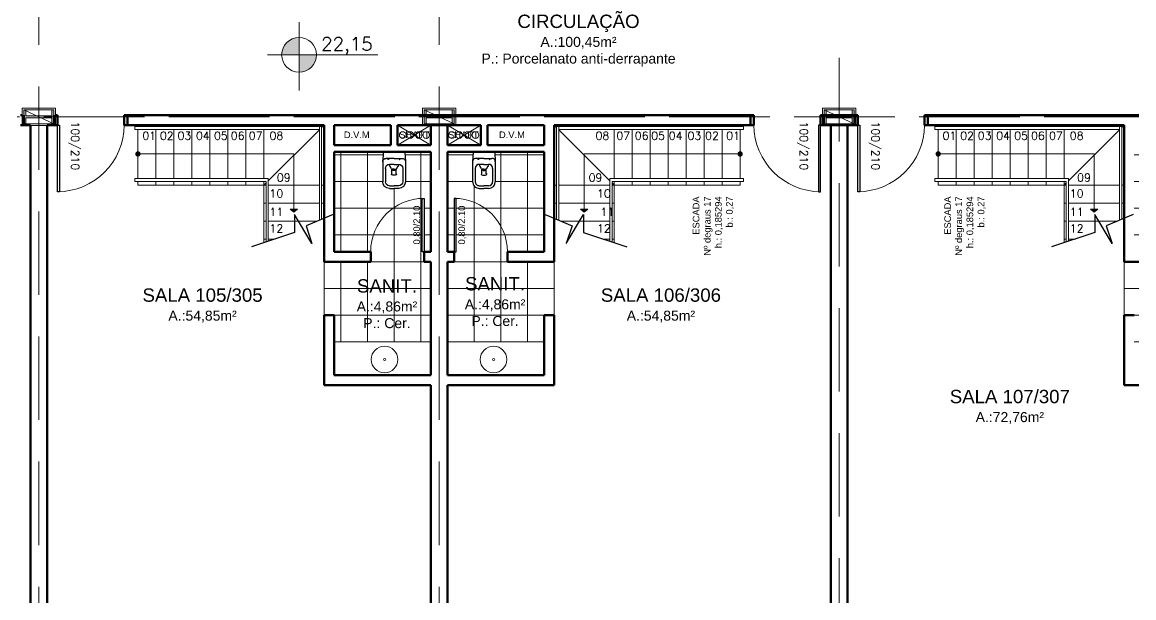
# Model space of a CAD drawing. Header units: millimetres. Extents: x 705 to 840, y 133 to 501.
# Drawn here: x 740.94 to 757.61, y 142.01 to 150.64 of the extents above; entities that cross this region are included whole.
import ezdxf

# ---------------------------------------------------------------- set-up
doc = ezdxf.new("R2010")
doc.units = ezdxf.units.MM
doc.header["$LTSCALE"] = 10
doc.linetypes.add('DASHDOT', pattern=[25.4, 12.7, -6.35, 0, -6.35])
doc.linetypes.add('DASHED2', pattern=[0.375, 0.25, -0.125])
for name, color, linetype, lineweight in [('cinza 03', 252, 'Continuous', 13), ('COTA', 90, 'Continuous', 9), ('HID', 16, 'Continuous', 20), ('linha estutura', 252, 'Continuous', 13), ('PAREDES', 50, 'Continuous', 50), ('PAREDES 2', 50, 'Continuous', 50), ('Pilares', 16, 'Continuous', 20), ('pn 02', 16, 'Continuous', 20), ('PN-01', 90, 'Continuous', 13), ('PN-03', 180, 'Continuous', 30), ('texto', 16, 'Continuous', 20)]:
    doc.layers.add(name, color=color, linetype=linetype, lineweight=lineweight)
doc.styles.get("Standard").update_dxf_attribs({"font": 'simplex.shx'})
pattern_1 = [(0, (748.9159, 145.85208), (0, 0.4), []), (90, (748.9159, 145.85208), (-0.4, 2e-17), [])]

# ---------------------------------------------------------------- blocks, each defined once
blk = doc.blocks.new('VASO')
at = {"layer": 'PN-03', "color": 0}
for p, q in [((-0.513, -0.061), (-0.513, 0.098)), ((-0.508, 0.103), (-0.363, 0.109)), ((-0.413, -0.061), (-0.413, 0.059)), ((-0.363, 0.109), (-0.063, 0.109)), ((-0.323, -0.061), (-0.323, 0.009)), ((-0.299, 0.004), (-0.299, 0.011)), ((-0.255, -0.024), (-0.299, 0.004)), ((-0.263, 0.069), (-0.063, 0.069)), ((-0.003, 0.009), (-0.003, -0.061)), ((0.037, 0.009), (0.037, -0.061)), ((-0.513, -0.061), (-0.513, -0.219)), ((-0.413, -0.061), (-0.413, -0.181)), ((-0.323, -0.061), (-0.323, -0.131)), ((-0.255, -0.097), (-0.299, -0.125)), ((-0.299, -0.125), (-0.299, -0.132)), ((-0.253, -0.061), (-0.253, -0.031)), ((-0.238, -0.042), (-0.253, -0.041)), ((-0.253, -0.061), (-0.253, -0.09)), ((-0.238, -0.079), (-0.253, -0.08)), ((-0.183, -0.026), (-0.248, -0.026)), ((-0.183, -0.095), (-0.248, -0.095)), ((-0.003, -0.131), (-0.003, -0.061)), ((0.037, -0.131), (0.037, -0.061)), ((-0.508, -0.224), (-0.363, -0.231)), ((-0.363, -0.231), (-0.063, -0.231)), ((-0.263, -0.191), (-0.063, -0.191))]:
    blk.add_line(p, q, dxfattribs=at)
for points in [[(-0.402, 0.03, 0.139889), (-0.404, 0.03, 0.107118), (-0.405, 0.028, 0.079812), (-0.406, 0.026, 0.067459), (-0.406, 0.024, 0.067459), (-0.406, 0.021, 0.079812), (-0.405, 0.019, 0.107118), (-0.404, 0.018, 0.139889), (-0.402, 0.017, 0.139889), (-0.4, 0.018, 0.107118), (-0.399, 0.019, 0.079812), (-0.398, 0.021, 0.067459), (-0.398, 0.024, 0.067459), (-0.398, 0.026, 0.079812), (-0.399, 0.028, 0.107118), (-0.4, 0.03, 0.139889)], [(-0.402, -0.151, -0.139889), (-0.404, -0.151, -0.107118), (-0.405, -0.149, -0.079812), (-0.406, -0.147, -0.067459), (-0.406, -0.145, -0.067459), (-0.406, -0.142, -0.079812), (-0.405, -0.14, -0.107118), (-0.404, -0.139, -0.139889), (-0.402, -0.138, -0.139889), (-0.4, -0.139, -0.107118), (-0.399, -0.14, -0.079812), (-0.398, -0.142, -0.067459), (-0.398, -0.145, -0.067459), (-0.398, -0.147, -0.079812), (-0.399, -0.149, -0.107118), (-0.4, -0.151, -0.139889)]]:
    blk.add_lwpolyline(points, format="xyb", close=True, dxfattribs=at)
for centre, radius, start, end in [((-0.508, 0.098), 0.005, 92.5269, 180), ((-0.363, 0.059), 0.05, 90, 180), ((-0.263, 0.009), 0.06, 90, 180), ((-0.063, 0.009), 0.1, 0, 90), ((-0.063, 0.009), 0.06, 0, 90), ((-0.263, -0.131), 0.06, 180, 270), ((-0.248, -0.031), 0.005, 90, 180), ((-0.248, -0.09), 0.005, 180, 270), ((-0.239, -0.049), 0.0067, 14.1141, 81.8789), ((-0.239, -0.072), 0.0067, 278.1211, 345.8859), ((-0.284, -0.065), 0.055, 4.685, 19.1599), ((-0.284, -0.056), 0.055, 340.8401, 355.315), ((-0.185, 0.009), 0.0347, 272.8237, 292.69), ((-0.185, -0.13), 0.0347, 67.31, 87.1763), ((-0.169, -0.028), 0.005, 13.9425, 112.69), ((-0.169, -0.093), 0.005, 247.31, 346.0575), ((-0.275, -0.062), 0.116, 0.9159, 18.0203), ((-0.275, -0.059), 0.116, 341.9797, 359.0841), ((-0.063, -0.131), 0.06, 270, 0), ((-0.063, -0.131), 0.1, 270, 0), ((-0.508, -0.219), 0.005, 180, 267.4731), ((-0.363, -0.181), 0.05, 180, 270)]:
    blk.add_arc(centre, radius, start, end, dxfattribs=at)

msp = doc.modelspace()

# ---------------------------------------------------------------- hatches: boundary and pattern name
at = {"layer": 'cinza 03'}
h = msp.add_hatch(color=256, dxfattribs=at)
h.paths.add_polyline_path([(745.092, 150.416, 0.414214), (744.83, 150.155), (745.092, 150.155)])
h.paths.add_polyline_path([(745.092, 149.893, 0.414214), (745.353, 150.155), (745.092, 150.155)])
h = msp.add_hatch(dxfattribs=at)
h.set_pattern_fill('_USER', color=256, scale=0.4, style=0, double=1, pattern_type=0)
h.set_pattern_definition(pattern_1)
h.paths.add_polyline_path([(747.066, 147.052), (746.966, 147.052), (746.966, 147.202), (746.936, 147.202), (746.936, 148.002, 0.40327), (746.166, 147.202), (746.166, 147.052), (745.466, 147.052), (745.466, 146.252), (745.616, 146.252), (745.616, 145.852), (747.066, 145.852)])
h.paths.add_polyline_path([(747.066, 148.702), (746.679, 148.702), (746.686, 148.556, -0.022055), (746.686, 148.552), (746.686, 148.252, -0.414214), (746.586, 148.152), (746.516, 148.152), (746.446, 148.152, -0.414214), (746.346, 148.252), (746.346, 148.552, -0.022055), (746.346, 148.556), (746.353, 148.702), (745.616, 148.702), (745.616, 147.202), (746.166, 147.202, -0.40327), (746.936, 148.002), (746.936, 148.002), (746.966, 148.002), (746.966, 147.202), (747.066, 147.202)])
h.paths.add_polyline_path([(745.907, 146.701), (746.913, 146.701), (746.913, 146.035), (745.907, 146.035)], flags=24)
h.paths.add_polyline_path([(746.781, 147.298), (746.781, 147.918), (746.952, 147.918), (746.952, 147.298)], flags=25)
h = msp.add_hatch(dxfattribs=at)
h.set_pattern_fill('_USER', color=256, scale=0.4, style=0, double=1, pattern_type=0)
h.set_pattern_definition(pattern_1)
h.paths.add_polyline_path([(748.766, 148.702), (748.029, 148.702), (748.036, 148.556, -0.022055), (748.036, 148.552), (748.036, 148.252, -0.414214), (747.936, 148.152), (747.866, 148.152), (747.796, 148.152, -0.414214), (747.696, 148.252), (747.696, 148.552, -0.022055), (747.696, 148.556), (747.703, 148.702), (747.316, 148.702), (747.316, 147.202), (747.416, 147.202), (747.416, 148.002), (747.446, 148.002), (747.446, 148.002, -0.40327), (748.216, 147.202), (748.766, 147.202)])
h.paths.add_polyline_path([(747.446, 148.002), (747.446, 147.202), (747.416, 147.202), (747.416, 147.052), (747.316, 147.052), (747.316, 145.852), (748.766, 145.852), (748.766, 146.252), (748.916, 146.252), (748.916, 147.052), (748.216, 147.052), (748.216, 147.202, 0.40327)])
h.paths.add_polyline_path([(747.528, 146.701), (748.533, 146.701), (748.533, 146.035), (747.528, 146.035)], flags=24)
h.paths.add_polyline_path([(747.456, 147.298), (747.456, 147.918), (747.628, 147.918), (747.628, 147.298)], flags=25)
h = msp.add_hatch(dxfattribs=at)
h.set_pattern_fill('_USER', color=256, scale=0.4, style=0, double=1, pattern_type=0)
h.set_pattern_definition([(0, (760.9159, 145.85208), (0, 0.4), []), (90, (760.9159, 145.85208), (-0.4, 2e-17), [])])
h.paths.add_polyline_path([(759.066, 147.052), (758.966, 147.052), (758.966, 147.202), (758.936, 147.202), (758.936, 148.002, 0.40327), (758.166, 147.202), (758.166, 147.052), (757.466, 147.052), (757.466, 146.252), (757.616, 146.252), (757.616, 145.852), (759.066, 145.852)])
h.paths.add_polyline_path([(759.066, 148.702), (758.679, 148.702), (758.686, 148.556, -0.022055), (758.686, 148.552), (758.686, 148.252, -0.414214), (758.586, 148.152), (758.516, 148.152), (758.446, 148.152, -0.414214), (758.346, 148.252), (758.346, 148.552, -0.022055), (758.346, 148.556), (758.353, 148.702), (757.616, 148.702), (757.616, 147.202), (758.166, 147.202, -0.40327), (758.936, 148.002), (758.936, 148.002), (758.966, 148.002), (758.966, 147.202), (759.066, 147.202)])
h.paths.add_polyline_path([(757.907, 146.701), (758.913, 146.701), (758.913, 146.035), (757.907, 146.035)], flags=24)
h.paths.add_polyline_path([(758.781, 147.298), (758.781, 147.918), (758.952, 147.918), (758.952, 147.298)], flags=25)
at = {"layer": 'Pilares'}
for points in [[(740.966, 149.332), (740.966, 149.122), (740.996, 149.122), (740.996, 149.212), (741.386, 149.212), (741.386, 149.122), (741.416, 149.122), (741.416, 149.332), (741.386, 149.332), (741.386, 149.242), (740.996, 149.242), (740.996, 149.332)], [(746.966, 149.332), (746.966, 149.122), (746.996, 149.122), (746.996, 149.212), (747.386, 149.212), (747.386, 149.122), (747.416, 149.122), (747.416, 149.332), (747.386, 149.332), (747.386, 149.242), (746.996, 149.242), (746.996, 149.332)], [(752.966, 149.332), (752.966, 149.122), (752.996, 149.122), (752.996, 149.212), (753.386, 149.212), (753.386, 149.122), (753.416, 149.122), (753.416, 149.332), (753.386, 149.332), (753.386, 149.242), (752.996, 149.242), (752.996, 149.332)]]:
    msp.add_hatch(color=256, dxfattribs=at).paths.add_polyline_path(points)
at = {"layer": 'PN-01'}
for points in [[(745.013, 147.797), (744.958, 147.839), (745.068, 147.839)], [(749.369, 147.797), (749.424, 147.839), (749.313, 147.839)], [(757.013, 147.797), (756.958, 147.839), (757.068, 147.839)]]:
    msp.add_hatch(color=256, dxfattribs=at).paths.add_polyline_path(points)

# ---------------------------------------------------------------- linework, layer by layer
at = {"layer": 'cinza 03'}
for p, q in [((747.066, 148.802), (746.566, 149.102)), ((746.566, 148.802), (747.066, 149.102)), ((747.316, 148.802), (747.816, 149.102)), ((747.816, 148.802), (747.316, 149.102)), ((745.466, 147.052), (745.466, 146.252)), ((748.916, 147.052), (748.916, 146.252)), ((757.466, 147.052), (757.466, 146.252))]:
    msp.add_line(p, q, dxfattribs=at)
for centre in [(746.646, 148.952), (746.76, 148.952), (746.889, 148.952), (746.997, 148.952), (747.385, 148.952), (747.492, 148.952), (747.622, 148.952), (747.736, 148.952)]:
    msp.add_circle(centre, 0.05, dxfattribs=at)
for centre, radius, start, end in [((741.469, 149.102), 1, 270, 0), ((752.913, 149.102), 1, 180, 270), ((753.469, 149.102), 1, 270, 0), ((746.966, 147.202), 0.8, 90, 180), ((747.416, 147.202), 0.8, 360, 90)]:
    msp.add_arc(centre, radius, start, end, dxfattribs=at)
at = {"layer": 'COTA'}
for p, q in [((745.092, 150.642), (745.092, 149.617)), ((744.617, 150.155), (746.271, 150.155))]:
    msp.add_line(p, q, dxfattribs=at)
msp.add_circle((745.092, 150.155), 0.261, dxfattribs=at)
at = {"layer": 'HID'}
for p, q in [((747.066, 145.852), (745.616, 145.852)), ((747.316, 145.852), (748.766, 145.852))]:
    msp.add_line(p, q, dxfattribs=at)
for centre, radius in [((746.374, 145.585), 0.2), ((748.008, 145.585), 0.2), ((746.374, 145.585), 0.0172), ((748.008, 145.585), 0.0172)]:
    msp.add_circle(centre, radius, dxfattribs=at)
at = {"layer": 'linha estutura', "linetype": 'DASHED2', "ltscale": 0.5}
for p, q in [((741.191, 135.303), (741.191, 164.456)), ((741.191, 135.303), (741.191, 164.456)), ((747.191, 135.303), (747.191, 164.456)), ((747.191, 135.303), (747.191, 164.456)), ((753.191, 133.857), (753.191, 164.456)), ((705.901, 149.227), (792.731, 149.227)), ((724.39, 149.227), (771.017, 149.227))]:
    msp.add_line(p, q, dxfattribs=at)
at = {"layer": 'PAREDES'}
for p, q in [((740.963, 149.252), (740.963, 149.102)), ((741.419, 149.252), (741.419, 149.102)), ((741.469, 149.252), (741.469, 149.102)), ((742.469, 149.252), (742.469, 149.102)), ((742.519, 149.252), (742.519, 149.102)), ((751.863, 149.252), (751.863, 149.102)), ((751.913, 149.252), (751.913, 149.102)), ((752.913, 149.252), (752.913, 149.102)), ((752.963, 149.252), (752.963, 149.102)), ((753.419, 149.252), (753.419, 149.102)), ((753.469, 149.252), (753.469, 149.102)), ((754.469, 149.252), (754.469, 149.102)), ((754.519, 149.252), (754.519, 149.102))]:
    msp.add_line(p, q, dxfattribs=at)
at = {"layer": 'PAREDES 2'}
for p, q in [((740.913, 149.252), (740.941, 149.252)), ((741.441, 149.252), (741.469, 149.252)), ((742.519, 149.252), (742.469, 149.252)), ((742.469, 149.252), (751.913, 149.252)), ((751.863, 149.252), (751.913, 149.252)), ((752.913, 149.252), (753.469, 149.252)), ((754.519, 149.252), (754.469, 149.252)), ((754.469, 149.252), (760.819, 149.252)), ((740.913, 149.102), (741.066, 149.102)), ((740.966, 149.102), (741.066, 149.102)), ((741.066, 149.102), (741.066, 138.249)), ((741.316, 149.102), (741.316, 138.249)), ((741.316, 149.102), (741.469, 149.102)), ((742.469, 149.102), (745.466, 149.102)), ((745.466, 147.052), (745.466, 149.102)), ((745.616, 148.802), (745.616, 149.102)), ((745.616, 149.102), (746.466, 149.102)), ((746.466, 149.102), (745.916, 149.102)), ((746.466, 148.802), (746.466, 149.102)), ((746.566, 148.802), (746.566, 149.102)), ((746.566, 149.102), (747.816, 149.102)), ((747.066, 149.102), (747.066, 148.802)), ((747.316, 149.102), (747.316, 148.802)), ((747.816, 148.802), (747.816, 149.102)), ((747.916, 149.102), (748.466, 149.102)), ((747.916, 149.102), (748.766, 149.102)), ((747.916, 148.802), (747.916, 149.102)), ((747.916, 149.102), (748.766, 149.102)), ((748.766, 148.802), (748.766, 149.102)), ((748.916, 147.052), (748.916, 149.102)), ((748.916, 149.102), (751.913, 149.102)), ((752.913, 149.102), (753.469, 149.102)), ((753.066, 138.477), (753.066, 149.102)), ((753.316, 138.477), (753.316, 149.102)), ((754.469, 149.102), (757.466, 149.102)), ((757.466, 147.052), (757.466, 149.102)), ((746.466, 148.802), (745.616, 148.802)), ((745.616, 147.202), (745.616, 148.702)), ((747.066, 148.702), (745.616, 148.702)), ((747.066, 148.802), (746.566, 148.802)), ((747.066, 148.702), (747.066, 147.202)), ((747.316, 148.802), (747.816, 148.802)), ((747.316, 148.702), (748.766, 148.702)), ((747.316, 148.702), (747.316, 147.202)), ((747.916, 148.802), (748.766, 148.802)), ((748.766, 147.202), (748.766, 148.702)), ((746.166, 147.202), (745.616, 147.202)), ((746.166, 147.052), (746.166, 147.202)), ((747.066, 147.202), (746.966, 147.202)), ((746.966, 147.052), (746.966, 147.202)), ((747.316, 147.202), (747.416, 147.202)), ((747.416, 147.052), (747.416, 147.202)), ((748.216, 147.052), (748.216, 147.202)), ((748.216, 147.202), (748.766, 147.202)), ((746.166, 147.052), (745.466, 147.052)), ((746.966, 147.052), (747.066, 147.052)), ((747.066, 147.052), (747.066, 145.352)), ((747.416, 147.052), (747.316, 147.052)), ((747.316, 147.052), (747.316, 145.352)), ((748.216, 147.052), (748.916, 147.052)), ((758.166, 147.052), (757.466, 147.052)), ((745.466, 146.252), (745.466, 145.202)), ((745.616, 146.252), (745.466, 146.252)), ((745.616, 146.252), (745.616, 145.352)), ((748.766, 146.252), (748.766, 145.352)), ((748.766, 146.252), (748.916, 146.252)), ((748.916, 146.252), (748.916, 145.202)), ((757.466, 146.252), (757.466, 145.202)), ((757.616, 146.252), (757.466, 146.252)), ((747.066, 145.352), (745.616, 145.352)), ((747.316, 145.352), (748.766, 145.352)), ((747.066, 145.202), (745.466, 145.202)), ((747.066, 145.202), (747.066, 141.357)), ((747.316, 145.202), (748.916, 145.202)), ((747.316, 145.202), (747.316, 141.357)), ((759.066, 145.202), (757.466, 145.202))]:
    msp.add_line(p, q, dxfattribs=at)
at = {"layer": 'Pilares'}
for p, q in [((740.941, 149.357), (740.941, 149.097)), ((740.941, 149.357), (741.441, 149.357)), ((741.441, 149.357), (741.441, 149.097)), ((746.941, 149.357), (746.941, 149.097)), ((746.941, 149.357), (747.441, 149.357)), ((747.441, 149.357), (747.441, 149.097)), ((752.941, 149.357), (752.941, 149.097)), ((752.941, 149.357), (753.441, 149.357)), ((753.441, 149.357), (753.441, 149.097)), ((740.966, 149.332), (741.416, 149.332)), ((741.416, 149.122), (740.966, 149.332)), ((746.966, 149.332), (747.416, 149.332)), ((747.416, 149.122), (746.966, 149.332)), ((752.966, 149.332), (753.416, 149.332)), ((753.416, 149.122), (752.966, 149.332)), ((740.941, 149.097), (741.441, 149.097)), ((740.966, 149.122), (741.416, 149.122)), ((746.941, 149.097), (747.441, 149.097)), ((746.966, 149.122), (747.416, 149.122)), ((752.941, 149.097), (753.441, 149.097)), ((752.966, 149.122), (753.416, 149.122))]:
    msp.add_line(p, q, dxfattribs=at)
at = {"layer": 'Pilares', "linetype": 'Continuous'}
for p, q in [((740.996, 149.242), (740.996, 149.332)), ((740.996, 149.242), (741.386, 149.242)), ((740.996, 149.122), (740.996, 149.212)), ((740.996, 149.212), (741.386, 149.212)), ((741.386, 149.242), (741.386, 149.332)), ((741.386, 149.122), (741.386, 149.212)), ((746.996, 149.242), (746.996, 149.332)), ((746.996, 149.242), (747.386, 149.242)), ((746.996, 149.122), (746.996, 149.212)), ((746.996, 149.212), (747.386, 149.212)), ((747.386, 149.242), (747.386, 149.332)), ((747.386, 149.122), (747.386, 149.212)), ((752.996, 149.242), (752.996, 149.332)), ((752.996, 149.242), (753.386, 149.242)), ((752.996, 149.122), (752.996, 149.212)), ((752.996, 149.212), (753.386, 149.212)), ((753.386, 149.242), (753.386, 149.332)), ((753.386, 149.122), (753.386, 149.212))]:
    msp.add_line(p, q, dxfattribs=at)
for points in [[(740.996, 149.332), (740.966, 149.332), (740.966, 149.122), (740.996, 149.122)], [(741.386, 149.122), (741.416, 149.122), (741.416, 149.332), (741.386, 149.332)], [(746.996, 149.332), (746.966, 149.332), (746.966, 149.122), (746.996, 149.122)], [(747.386, 149.122), (747.416, 149.122), (747.416, 149.332), (747.386, 149.332)], [(752.996, 149.332), (752.966, 149.332), (752.966, 149.122), (752.996, 149.122)], [(753.386, 149.122), (753.416, 149.122), (753.416, 149.332), (753.386, 149.332)]]:
    msp.add_lwpolyline(points, dxfattribs=at)
at = {"layer": 'pn 02'}
for p, q in [((742.676, 149.08), (742.676, 149.102)), ((742.676, 148.302), (742.676, 149.033)), ((742.946, 149.08), (742.946, 149.102)), ((742.946, 148.302), (742.946, 149.033)), ((743.216, 149.08), (743.216, 149.102)), ((743.216, 148.302), (743.216, 149.033)), ((743.486, 149.08), (743.486, 149.102)), ((743.486, 148.302), (743.486, 149.033)), ((743.756, 149.08), (743.756, 149.102)), ((743.756, 148.302), (743.756, 149.033)), ((744.026, 149.08), (744.026, 149.102)), ((744.026, 148.302), (744.026, 149.033)), ((744.296, 149.08), (744.296, 149.102)), ((744.296, 148.302), (744.296, 149.033)), ((744.566, 149.08), (744.566, 149.102)), ((744.566, 148.302), (744.566, 149.033)), ((744.63, 148.266), (745.396, 149.032)), ((745.43, 149.066), (745.466, 149.102)), ((748.952, 149.066), (748.916, 149.102)), ((749.752, 148.266), (748.986, 149.032)), ((749.816, 149.08), (749.816, 149.102)), ((749.816, 148.302), (749.816, 149.033)), ((750.086, 149.08), (750.086, 149.102)), ((750.086, 148.302), (750.086, 149.033)), ((750.356, 149.08), (750.356, 149.102)), ((750.356, 148.302), (750.356, 149.033)), ((750.626, 149.08), (750.626, 149.102)), ((750.626, 148.302), (750.626, 149.033)), ((750.896, 149.08), (750.896, 149.102)), ((750.896, 148.302), (750.896, 149.033)), ((751.166, 149.08), (751.166, 149.102)), ((751.166, 148.302), (751.166, 149.033)), ((751.436, 149.08), (751.436, 149.102)), ((751.436, 148.302), (751.436, 149.033)), ((751.706, 149.08), (751.706, 149.102)), ((751.706, 148.302), (751.706, 149.033)), ((754.676, 149.08), (754.676, 149.102)), ((754.676, 148.302), (754.676, 149.033)), ((754.946, 149.08), (754.946, 149.102)), ((754.946, 148.302), (754.946, 149.033)), ((755.216, 149.08), (755.216, 149.102)), ((755.216, 148.302), (755.216, 149.033)), ((755.486, 149.08), (755.486, 149.102)), ((755.486, 148.302), (755.486, 149.033)), ((755.756, 149.08), (755.756, 149.102)), ((755.756, 148.302), (755.756, 149.033)), ((756.026, 149.08), (756.026, 149.102)), ((756.026, 148.302), (756.026, 149.033)), ((756.296, 149.08), (756.296, 149.102)), ((756.296, 148.302), (756.296, 149.033)), ((756.566, 149.08), (756.566, 149.102)), ((756.566, 148.302), (756.566, 149.033)), ((756.63, 148.266), (757.396, 149.032)), ((757.43, 149.066), (757.466, 149.102)), ((742.676, 148.202), (742.676, 148.255)), ((742.676, 148.202), (744.566, 148.202)), ((742.946, 148.202), (742.946, 148.255)), ((743.216, 148.202), (743.216, 148.255)), ((743.486, 148.202), (743.486, 148.255)), ((743.756, 148.202), (743.756, 148.255)), ((744.026, 148.202), (744.026, 148.255)), ((744.296, 148.202), (744.296, 148.255)), ((744.566, 148.202), (744.566, 148.255)), ((744.566, 148.202), (744.597, 148.233)), ((744.566, 148.202), (744.597, 148.202)), ((744.566, 148.202), (744.566, 147.337)), ((744.63, 148.202), (745.396, 148.202)), ((745.43, 148.202), (745.466, 148.202)), ((748.952, 148.202), (748.916, 148.202)), ((749.752, 148.202), (748.986, 148.202)), ((749.816, 148.202), (749.785, 148.233)), ((749.816, 148.202), (749.785, 148.202)), ((749.816, 148.202), (749.816, 148.255)), ((751.706, 148.202), (749.816, 148.202)), ((749.816, 148.202), (749.816, 147.337)), ((750.086, 148.202), (750.086, 148.255)), ((750.356, 148.202), (750.356, 148.255)), ((750.626, 148.202), (750.626, 148.255)), ((750.896, 148.202), (750.896, 148.255)), ((751.166, 148.202), (751.166, 148.255)), ((751.436, 148.202), (751.436, 148.255)), ((751.706, 148.202), (751.706, 148.255)), ((754.676, 148.202), (754.676, 148.255)), ((754.676, 148.202), (756.566, 148.202)), ((754.946, 148.202), (754.946, 148.255)), ((755.216, 148.202), (755.216, 148.255)), ((755.486, 148.202), (755.486, 148.255)), ((755.756, 148.202), (755.756, 148.255)), ((756.026, 148.202), (756.026, 148.255)), ((756.296, 148.202), (756.296, 148.255)), ((756.566, 148.202), (756.566, 148.255)), ((756.566, 148.202), (756.597, 148.233)), ((756.566, 148.202), (756.597, 148.202)), ((756.566, 148.202), (756.566, 147.337)), ((756.63, 148.202), (757.396, 148.202)), ((757.43, 148.202), (757.466, 148.202)), ((744.566, 147.932), (744.597, 147.932)), ((744.63, 147.932), (745.396, 147.932)), ((745.43, 147.932), (745.466, 147.932)), ((748.952, 147.932), (748.916, 147.932)), ((749.752, 147.932), (748.986, 147.932)), ((749.816, 147.932), (749.785, 147.932)), ((756.566, 147.932), (756.597, 147.932)), ((756.63, 147.932), (757.396, 147.932)), ((757.43, 147.932), (757.466, 147.932)), ((744.566, 147.662), (744.597, 147.662)), ((744.63, 147.662), (745.367, 147.662)), ((749.752, 147.662), (749.015, 147.662)), ((749.816, 147.662), (749.785, 147.662)), ((756.566, 147.662), (756.597, 147.662)), ((756.63, 147.662), (757.367, 147.662)), ((744.566, 147.392), (744.597, 147.392)), ((744.63, 147.392), (744.733, 147.392)), ((745.241, 147.392), (745.26, 147.392)), ((749.141, 147.392), (749.122, 147.392)), ((749.752, 147.392), (749.649, 147.392)), ((749.816, 147.392), (749.785, 147.392)), ((756.566, 147.392), (756.597, 147.392)), ((756.63, 147.392), (756.733, 147.392)), ((757.241, 147.392), (757.26, 147.392))]:
    msp.add_line(p, q, dxfattribs=at)
for points in [[(745.396, 149.08), (742.627, 149.08), (742.627, 149.033), (745.396, 149.033)], [(748.986, 149.08), (751.755, 149.08), (751.755, 149.033), (748.986, 149.033)], [(757.396, 149.08), (754.627, 149.08), (754.627, 149.033), (757.396, 149.033)]]:
    msp.add_lwpolyline(points, close=True, dxfattribs=at)
for points in [[(745.43, 147.688), (745.43, 149.08), (745.396, 149.08)], [(745.396, 149.033), (745.396, 147.674)], [(748.952, 147.688), (748.952, 149.08), (748.986, 149.08)], [(748.986, 149.033), (748.986, 147.674)], [(757.43, 147.688), (757.43, 149.08), (757.396, 149.08)], [(757.396, 149.033), (757.396, 147.674)], [(744.597, 148.302), (742.627, 148.302), (742.627, 148.255), (744.597, 148.255)], [(744.63, 147.358), (744.63, 148.302), (744.597, 148.302)], [(744.597, 148.255), (744.597, 147.347)], [(749.752, 147.358), (749.752, 148.302), (749.785, 148.302)], [(749.785, 148.302), (751.755, 148.302), (751.755, 148.255), (749.785, 148.255)], [(749.785, 148.255), (749.785, 147.347)], [(756.597, 148.302), (754.627, 148.302), (754.627, 148.255), (756.597, 148.255)], [(756.63, 147.358), (756.63, 148.302), (756.597, 148.302)], [(756.597, 148.255), (756.597, 147.347)]]:
    msp.add_lwpolyline(points, dxfattribs=at)
at = {"layer": 'PN-01'}
for p, q in [((742.676, 148.668), (745.013, 148.668)), ((745.013, 148.668), (745.013, 147.797)), ((751.706, 148.668), (749.369, 148.668)), ((749.369, 148.668), (749.369, 147.797)), ((754.676, 148.668), (757.013, 148.668)), ((757.013, 148.668), (757.013, 147.797))]:
    msp.add_line(p, q, dxfattribs=at)
at = {"layer": 'PN-01', "const_width": 0.04}
for points in [[(742.696, 148.668, -1), (742.656, 148.668, -1)], [(751.686, 148.668, 1), (751.726, 148.668, 1)], [(754.696, 148.668, -1), (754.656, 148.668, -1)]]:
    msp.add_lwpolyline(points, format="xyb", close=True, dxfattribs=at)
at = {"layer": 'PN-01'}
for points in [[(745.013, 147.797), (744.958, 147.839), (745.068, 147.839)], [(749.369, 147.797), (749.424, 147.839), (749.313, 147.839)], [(757.013, 147.797), (756.958, 147.839), (757.068, 147.839)]]:
    msp.add_lwpolyline(points, close=True, dxfattribs=at)
at = {"layer": 'PN-03'}
for points in [[(741.469, 149.102), (741.499, 149.102), (741.499, 148.102), (741.469, 148.102)], [(752.913, 149.102), (752.883, 149.102), (752.883, 148.102), (752.913, 148.102)], [(753.469, 149.102), (753.499, 149.102), (753.499, 148.102), (753.469, 148.102)], [(746.966, 148.002), (746.966, 147.202), (746.936, 147.202), (746.936, 148.002)], [(747.416, 148.002), (747.416, 147.202), (747.446, 147.202), (747.446, 148.002)]]:
    msp.add_lwpolyline(points, close=True, dxfattribs=at)
at = {"layer": 'PN-03', "linetype": 'DASHDOT'}
for points in [[(745.601, 147.758), (745.196, 147.592), (745.282, 147.323), (745.022, 147.758), (745.022, 147.488), (744.377, 147.274)], [(748.781, 147.758), (749.186, 147.592), (749.099, 147.323), (749.359, 147.758), (749.359, 147.488), (750.005, 147.274)], [(757.601, 147.758), (757.196, 147.592), (757.282, 147.323), (757.022, 147.758), (757.022, 147.488), (756.377, 147.274)]]:
    msp.add_lwpolyline(points, dxfattribs=at)

# ---------------------------------------------------------------- block references
at = {"layer": 'HID', "xscale": -1, "rotation": 90}
msp.add_blockref('VASO', (746.455, 148.189), dxfattribs=at)
at = {"layer": 'HID', "rotation": 270}
msp.add_blockref('VASO', (747.926, 148.189), dxfattribs=at)

# ---------------------------------------------------------------- texts
at = {"layer": 'COTA'}
msp.add_text('22,15', height=0.2, dxfattribs=at).set_placement((745.424, 150.218))
at = {"layer": 'COTA', "attachment_point": 2}
for s, insert, char_height, width in [('{\\fArial|b0|i0|c0|p34;CIRCULAÇÃO\\P\\H0.75x;A.:100,45m²\\PP.: Porcelanato anti-derrapante}', (749.282, 150.757), 0.2, 4.861), ('{\\fArial|b0|i0|c0|p34;SHAFT}', (746.822, 149.005), 0.1, 0.50418), ('{\\fArial|b0|i0|c0|p34;SHAFT}', (747.555, 149.005), 0.1, 0.45505), ('{\\fArial|b0|i0|c0|p34;D.V.M}', (745.957, 149.005), 0.1, 0.55043), ('{\\fArial|b0|i0|c0|p34;D.V.M}', (748.284, 149.005), 0.1, 0.51916), ('{\\fArial|b0|i0|c0|p34;SANIT.\\P\\H0.75x;A.:4,86m²\\PP.: Cer.}', (746.41, 146.789), 0.2, 1.3), ('{\\fArial|b0|i0|c0|p34;SANIT.\\P\\H0.75x;A.:4,86m²\\PP.: Cer.}', (748.031, 146.821), 0.2, 1.3), ('{\\fArial|b0|i0|c0|p34;SALA 105/305\\P\\H0.75x;A.:54,85m²}', (743.645, 146.651), 0.2, 4.861), ('{\\fArial|b0|i0|c0|p34;SALA 106/306\\P\\H0.75x;A.:54,85m²}', (750.518, 146.651), 0.2, 2.481), ('{\\fArial|b0|i0|c0|p34;SALA 107/307\\P\\H0.75x;A.:72,76m²}', (755.75, 145.13), 0.2, 2.481)]:
    msp.add_mtext(s, dxfattribs=dict(at, insert=insert, char_height=char_height, width=width))
at = {"layer": 'COTA', "char_height": 0.1, "rotation": 90}
for s, insert, width, attachment_point in [('{\\fArial|b0|i0|c0|p34;ESCADA\\PNº degraus 17\\Ph.: 0,185294\\Pb.: 0,27}', (751.614, 148.031), 1.367, 9), ('{\\fArial|b0|i0|c0|p34;ESCADA\\PNº degraus 17\\Ph.: 0,185294\\Pb.: 0,27}', (754.767, 148.031), 1.367, 3), ('{\\fArial|b0|i0|c0|p34;0,80/2.10}', (746.806, 147.893), 0.74674, 3), ('{\\fArial|b0|i0|c0|p34;0,80/2.10}', (747.481, 147.893), 0.74674, 3)]:
    msp.add_mtext(s, dxfattribs=dict(at, insert=insert, width=width, attachment_point=attachment_point))
at = {"layer": 'texto'}
for p in [(741.676, 149.154), (752.602, 149.154), (753.676, 149.154)]:
    msp.add_text('100/210', height=0.12, rotation=270, dxfattribs=at).set_placement(p)
for s, p in [('01', (742.742, 148.881)), ('02', (743.006, 148.881)), ('03', (743.27, 148.881)), ('04', (743.546, 148.881)), ('05', (743.816, 148.881)), ('06', (744.068, 148.881)), ('07', (744.338, 148.881)), ('08', (744.649, 148.881)), ('08', (749.538, 148.881)), ('07', (749.85, 148.881)), ('06', (750.126, 148.881)), ('05', (750.372, 148.881)), ('04', (750.636, 148.881)), ('03', (750.917, 148.881)), ('02', (751.181, 148.881)), ('01', (751.497, 148.881)), ('01', (754.742, 148.881)), ('02', (755.006, 148.881)), ('03', (755.27, 148.881)), ('04', (755.546, 148.881)), ('05', (755.816, 148.881)), ('06', (756.068, 148.881)), ('07', (756.338, 148.881)), ('08', (756.649, 148.881)), ('09', (744.759, 148.254)), ('09', (749.434, 148.254)), ('09', (756.759, 148.254)), ('10', (744.649, 148.015)), ('10', (749.561, 148.015)), ('10', (756.649, 148.015)), ('11', (744.649, 147.738)), ('11', (749.612, 147.738)), ('11', (756.649, 147.738)), ('12', (744.649, 147.491)), ('12', (749.561, 147.491)), ('12', (756.649, 147.491))]:
    msp.add_text(s, height=0.12, dxfattribs=at).set_placement(p)

doc.saveas('drawing.dxf')
